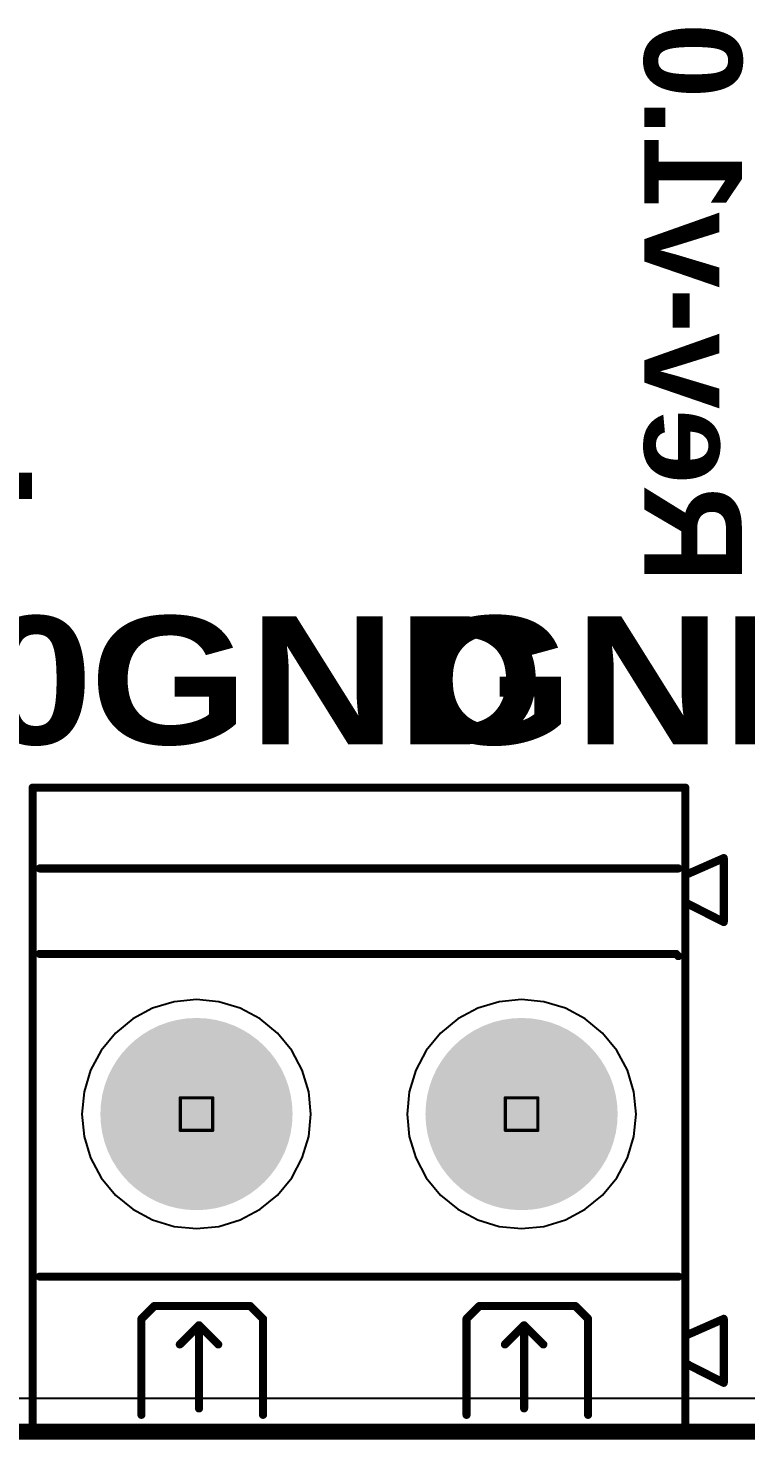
# Model space of a CAD drawing. Header units: inches. Extents: x 0 to 198, y 0 to 199.
# Drawn here: x 5.407 to 5.848, y -0.005 to 0.863 of the extents above; entities that cross this region are included whole.
import ezdxf

# ---------------------------------------------------------------- set-up
doc = ezdxf.new("R2010")
doc.units = ezdxf.units.IN
doc.header["$MEASUREMENT"] = 0
for name, color, linetype in [('Board Outline', 216, 'Continuous'), ('Bottom Layer', 5, 'Continuous'), ('Bottom Overlay', 54, 'Continuous'), ('Bottom Solder', 6, 'Continuous'), ('Drill Drawing', 1, 'Continuous'), ('Layer 1', 16, 'Continuous'), ('Layer 2', 76, 'Continuous'), ('Multi-Layer', 9, 'Continuous'), ('Pad Holes', 156, 'Continuous'), ('Top Layer', 1, 'Continuous'), ('Top Overlay', 2, 'Continuous'), ('Top Solder', 216, 'Continuous')]:
    doc.layers.add(name, color=color, linetype=linetype)
doc.styles.add('Arial Black_Bold', font='', dxfattribs={"height": 0.2})
doc.styles.add('Arial_Bold', font='', dxfattribs={"height": 0.2})
doc.styles.get('Arial Black_Bold').set_extended_font_data('Arial Black', bold=True)
doc.styles.get('Arial_Bold').set_extended_font_data('Arial', bold=True)

# ---------------------------------------------------------------- blocks, each defined once
blk = doc.blocks.new('DB128L_5_08_2P_GN_S_221')
at = {"layer": 'Bottom Layer'}
h = blk.add_hatch(color=5, dxfattribs=at)
edge = h.paths.add_edge_path()
edge.add_arc((-0.1, 0), 0.05512, 0, 360)
h = blk.add_hatch(color=5, dxfattribs=at)
edge = h.paths.add_edge_path()
edge.add_arc((0.1, 0), 0.05512, 0, 360)
at = {"layer": 'Bottom Solder'}
h = blk.add_hatch(color=6, dxfattribs=at)
edge = h.paths.add_edge_path()
edge.add_arc((-0.1, 0), 0.05912, 0, 360)
h = blk.add_hatch(color=6, dxfattribs=at)
edge = h.paths.add_edge_path()
edge.add_arc((0.1, 0), 0.05912, 0, 360)
at = {"layer": 'Layer 1'}
h = blk.add_hatch(color=16, dxfattribs=at)
edge = h.paths.add_edge_path()
edge.add_arc((-0.1, 0), 0.05512, 0, 360)
h = blk.add_hatch(color=16, dxfattribs=at)
edge = h.paths.add_edge_path()
edge.add_arc((0.1, 0), 0.05512, 0, 360)
at = {"layer": 'Layer 2'}
h = blk.add_hatch(color=76, dxfattribs=at)
edge = h.paths.add_edge_path()
edge.add_arc((-0.1, 0), 0.05512, 0, 360)
h = blk.add_hatch(color=76, dxfattribs=at)
edge = h.paths.add_edge_path()
edge.add_arc((0.1, 0), 0.05512, 0, 360)
at = {"layer": 'Multi-Layer'}
h = blk.add_hatch(color=9, dxfattribs=at)
edge = h.paths.add_edge_path()
edge.add_arc((-0.1, 0), 0.05512, 0, 360)
h = blk.add_hatch(color=9, dxfattribs=at)
edge = h.paths.add_edge_path()
edge.add_arc((0.1, 0), 0.05512, 0, 360)
at = {"layer": 'Pad Holes'}
h = blk.add_hatch(color=7, dxfattribs=at)
edge = h.paths.add_edge_path()
edge.add_arc((-0.1, 0), 0.0315, 0, 360)
h = blk.add_hatch(color=7, dxfattribs=at)
edge = h.paths.add_edge_path()
edge.add_arc((0.1, 0), 0.0315, 0, 360)
at = {"layer": 'Top Layer'}
h = blk.add_hatch(color=1, dxfattribs=at)
edge = h.paths.add_edge_path()
edge.add_arc((-0.1, 0), 0.05512, 0, 360)
h = blk.add_hatch(color=1, dxfattribs=at)
edge = h.paths.add_edge_path()
edge.add_arc((0.1, 0), 0.05512, 0, 360)
at = {"layer": 'Top Solder'}
h = blk.add_hatch(color=216, dxfattribs=at)
edge = h.paths.add_edge_path()
edge.add_arc((-0.1, 0), 0.05912, 0, 360)
h = blk.add_hatch(color=216, dxfattribs=at)
edge = h.paths.add_edge_path()
edge.add_arc((0.1, 0), 0.05912, 0, 360)
at = {"layer": 'Top Overlay'}
for points in [[(-0.20079, 0.19485, 0.005, 0.005, 0), (-0.20079, -0.20079, 0.005, 0.005, 0)], [(0.20079, 0.19485, 0.005, 0.005, 0), (-0.20079, 0.19485, 0.005, 0.005, 0)], [(0.20079, 0.19485, 0.005, 0.005, 0), (0.20079, -0.20079, 0.005, 0.005, 0)], [(-0.14094, 0.18504, 0.005, 0.005, 0), (-0.14094, 0.12598, 0.005, 0.005, 0)], [(-0.10157, 0.1811, 0.005, 0.005, 0), (-0.10157, 0.12992, 0.005, 0.005, 0)], [(-0.06614, 0.18504, 0.005, 0.005, 0), (-0.06614, 0.12598, 0.005, 0.005, 0)], [(0.05906, 0.18504, 0.005, 0.005, 0), (0.05906, 0.12598, 0.005, 0.005, 0)], [(0.09843, 0.1811, 0.005, 0.005, 0), (0.09843, 0.12992, 0.005, 0.005, 0)], [(0.13386, 0.18504, 0.005, 0.005, 0), (0.13386, 0.12598, 0.005, 0.005, 0)], [(-0.20079, 0.15332, 0.005, 0.005, 0), (-0.22441, 0.16535, 0.005, 0.005, 0)], [(-0.22441, 0.16535, 0.005, 0.005, 0), (-0.22441, 0.12598, 0.005, 0.005, 0)], [(-0.10157, 0.12992, 0.005, 0.005, 0), (-0.11339, 0.14173, 0.005, 0.005, 0)], [(-0.08976, 0.14173, 0.005, 0.005, 0), (-0.10157, 0.12992, 0.005, 0.005, 0)], [(0.09843, 0.12992, 0.005, 0.005, 0), (0.08661, 0.14173, 0.005, 0.005, 0)], [(0.11024, 0.14173, 0.005, 0.005, 0), (0.09843, 0.12992, 0.005, 0.005, 0)], [(-0.20079, 0.13638, 0.005, 0.005, 0), (-0.22441, 0.12598, 0.005, 0.005, 0)], [(-0.13307, 0.11811, 0.005, 0.005, 0), (-0.14094, 0.12598, 0.005, 0.005, 0)], [(-0.06614, 0.12598, 0.005, 0.005, 0), (-0.07402, 0.11811, 0.005, 0.005, 0)], [(0.06693, 0.11811, 0.005, 0.005, 0), (0.05906, 0.12598, 0.005, 0.005, 0)], [(0.13386, 0.12598, 0.005, 0.005, 0), (0.12598, 0.11811, 0.005, 0.005, 0)], [(-0.12913, 0.11811, 0.005, 0.005, 0), (-0.13307, 0.11811, 0.005, 0.005, 0)], [(-0.07402, 0.11811, 0.005, 0.005, 0), (-0.12913, 0.11811, 0.005, 0.005, 0)], [(0.07087, 0.11811, 0.005, 0.005, 0), (0.06693, 0.11811, 0.005, 0.005, 0)], [(0.12598, 0.11811, 0.005, 0.005, 0), (0.07087, 0.11811, 0.005, 0.005, 0)], [(0.19646, 0.1, 0.005, 0.005, 0), (-0.19646, 0.1, 0.005, 0.005, 0)], [(-0.19512, -0.09853, 0.005, 0.005, 0), (-0.19646, -0.09719, 0.005, 0.005, 0)], [(0.19646, -0.09853, 0.005, 0.005, 0), (-0.19512, -0.09853, 0.005, 0.005, 0)], [(-0.20079, -0.13015, 0.005, 0.005, 0), (-0.22441, -0.11811, 0.005, 0.005, 0)], [(-0.22441, -0.11811, 0.005, 0.005, 0), (-0.22441, -0.15748, 0.005, 0.005, 0)], [(-0.20079, -0.14708, 0.005, 0.005, 0), (-0.22441, -0.15748, 0.005, 0.005, 0)], [(0.19646, -0.15111, 0.005, 0.005, 0), (-0.19646, -0.15111, 0.005, 0.005, 0)], [(0.02352, -0.15111, 0.005, 0.005, 0), (0.01862, -0.15111, 0.005, 0.005, 0)], [(0.20079, -0.20079, 0.005, 0.005, 0), (-0.20079, -0.20079, 0.005, 0.005, 0)]]:
    blk.add_lwpolyline(points, format="xyseb", dxfattribs=at)
for points in [[(-0.20204, 0.19485, 0.0025, 0.0025, 1), (-0.19954, 0.19485, 0.0025, 0.0025, 1)], [(-0.20204, 0.19485, 0.0025, 0.0025, 1), (-0.19954, 0.19485, 0.0025, 0.0025, 1)], [(0.19954, 0.19485, 0.0025, 0.0025, 1), (0.20204, 0.19485, 0.0025, 0.0025, 1)], [(0.19954, 0.19485, 0.0025, 0.0025, 1), (0.20204, 0.19485, 0.0025, 0.0025, 1)], [(-0.14219, 0.18504, 0.0025, 0.0025, 1), (-0.13969, 0.18504, 0.0025, 0.0025, 1)], [(-0.10282, 0.1811, 0.0025, 0.0025, 1), (-0.10032, 0.1811, 0.0025, 0.0025, 1)], [(-0.06739, 0.18504, 0.0025, 0.0025, 1), (-0.06489, 0.18504, 0.0025, 0.0025, 1)], [(0.05781, 0.18504, 0.0025, 0.0025, 1), (0.06031, 0.18504, 0.0025, 0.0025, 1)], [(0.09718, 0.1811, 0.0025, 0.0025, 1), (0.09968, 0.1811, 0.0025, 0.0025, 1)], [(0.13261, 0.18504, 0.0025, 0.0025, 1), (0.13511, 0.18504, 0.0025, 0.0025, 1)], [(-0.22566, 0.16535, 0.0025, 0.0025, 1), (-0.22316, 0.16535, 0.0025, 0.0025, 1)], [(-0.22566, 0.16535, 0.0025, 0.0025, 1), (-0.22316, 0.16535, 0.0025, 0.0025, 1)], [(-0.20204, 0.15332, 0.0025, 0.0025, 1), (-0.19954, 0.15332, 0.0025, 0.0025, 1)], [(-0.11464, 0.14173, 0.0025, 0.0025, 1), (-0.11214, 0.14173, 0.0025, 0.0025, 1)], [(-0.09101, 0.14173, 0.0025, 0.0025, 1), (-0.08851, 0.14173, 0.0025, 0.0025, 1)], [(0.08536, 0.14173, 0.0025, 0.0025, 1), (0.08786, 0.14173, 0.0025, 0.0025, 1)], [(0.10899, 0.14173, 0.0025, 0.0025, 1), (0.11149, 0.14173, 0.0025, 0.0025, 1)], [(-0.20204, 0.13638, 0.0025, 0.0025, 1), (-0.19954, 0.13638, 0.0025, 0.0025, 1)], [(-0.10282, 0.12992, 0.0025, 0.0025, 1), (-0.10032, 0.12992, 0.0025, 0.0025, 1)], [(-0.10282, 0.12992, 0.0025, 0.0025, 1), (-0.10032, 0.12992, 0.0025, 0.0025, 1)], [(-0.10282, 0.12992, 0.0025, 0.0025, 1), (-0.10032, 0.12992, 0.0025, 0.0025, 1)], [(0.09718, 0.12992, 0.0025, 0.0025, 1), (0.09968, 0.12992, 0.0025, 0.0025, 1)], [(0.09718, 0.12992, 0.0025, 0.0025, 1), (0.09968, 0.12992, 0.0025, 0.0025, 1)], [(0.09718, 0.12992, 0.0025, 0.0025, 1), (0.09968, 0.12992, 0.0025, 0.0025, 1)], [(-0.22566, 0.12598, 0.0025, 0.0025, 1), (-0.22316, 0.12598, 0.0025, 0.0025, 1)], [(-0.22566, 0.12598, 0.0025, 0.0025, 1), (-0.22316, 0.12598, 0.0025, 0.0025, 1)], [(-0.14219, 0.12598, 0.0025, 0.0025, 1), (-0.13969, 0.12598, 0.0025, 0.0025, 1)], [(-0.14219, 0.12598, 0.0025, 0.0025, 1), (-0.13969, 0.12598, 0.0025, 0.0025, 1)], [(-0.06739, 0.12598, 0.0025, 0.0025, 1), (-0.06489, 0.12598, 0.0025, 0.0025, 1)], [(-0.06739, 0.12598, 0.0025, 0.0025, 1), (-0.06489, 0.12598, 0.0025, 0.0025, 1)], [(0.05781, 0.12598, 0.0025, 0.0025, 1), (0.06031, 0.12598, 0.0025, 0.0025, 1)], [(0.05781, 0.12598, 0.0025, 0.0025, 1), (0.06031, 0.12598, 0.0025, 0.0025, 1)], [(0.13261, 0.12598, 0.0025, 0.0025, 1), (0.13511, 0.12598, 0.0025, 0.0025, 1)], [(0.13261, 0.12598, 0.0025, 0.0025, 1), (0.13511, 0.12598, 0.0025, 0.0025, 1)], [(-0.13432, 0.11811, 0.0025, 0.0025, 1), (-0.13182, 0.11811, 0.0025, 0.0025, 1)], [(-0.13432, 0.11811, 0.0025, 0.0025, 1), (-0.13182, 0.11811, 0.0025, 0.0025, 1)], [(-0.13038, 0.11811, 0.0025, 0.0025, 1), (-0.12788, 0.11811, 0.0025, 0.0025, 1)], [(-0.13038, 0.11811, 0.0025, 0.0025, 1), (-0.12788, 0.11811, 0.0025, 0.0025, 1)], [(-0.07527, 0.11811, 0.0025, 0.0025, 1), (-0.07277, 0.11811, 0.0025, 0.0025, 1)], [(-0.07527, 0.11811, 0.0025, 0.0025, 1), (-0.07277, 0.11811, 0.0025, 0.0025, 1)], [(0.06568, 0.11811, 0.0025, 0.0025, 1), (0.06818, 0.11811, 0.0025, 0.0025, 1)], [(0.06568, 0.11811, 0.0025, 0.0025, 1), (0.06818, 0.11811, 0.0025, 0.0025, 1)], [(0.06962, 0.11811, 0.0025, 0.0025, 1), (0.07212, 0.11811, 0.0025, 0.0025, 1)], [(0.06962, 0.11811, 0.0025, 0.0025, 1), (0.07212, 0.11811, 0.0025, 0.0025, 1)], [(0.12473, 0.11811, 0.0025, 0.0025, 1), (0.12723, 0.11811, 0.0025, 0.0025, 1)], [(0.12473, 0.11811, 0.0025, 0.0025, 1), (0.12723, 0.11811, 0.0025, 0.0025, 1)], [(-0.19771, 0.1, 0.0025, 0.0025, 1), (-0.19521, 0.1, 0.0025, 0.0025, 1)], [(0.19521, 0.1, 0.0025, 0.0025, 1), (0.19771, 0.1, 0.0025, 0.0025, 1)], [(-0.19771, -0.09719, 0.0025, 0.0025, 1), (-0.19521, -0.09719, 0.0025, 0.0025, 1)], [(-0.19637, -0.09853, 0.0025, 0.0025, 1), (-0.19387, -0.09853, 0.0025, 0.0025, 1)], [(-0.19637, -0.09853, 0.0025, 0.0025, 1), (-0.19387, -0.09853, 0.0025, 0.0025, 1)], [(0.19521, -0.09853, 0.0025, 0.0025, 1), (0.19771, -0.09853, 0.0025, 0.0025, 1)], [(-0.22566, -0.11811, 0.0025, 0.0025, 1), (-0.22316, -0.11811, 0.0025, 0.0025, 1)], [(-0.22566, -0.11811, 0.0025, 0.0025, 1), (-0.22316, -0.11811, 0.0025, 0.0025, 1)], [(-0.20204, -0.13015, 0.0025, 0.0025, 1), (-0.19954, -0.13015, 0.0025, 0.0025, 1)], [(-0.20204, -0.14708, 0.0025, 0.0025, 1), (-0.19954, -0.14708, 0.0025, 0.0025, 1)], [(-0.22566, -0.15748, 0.0025, 0.0025, 1), (-0.22316, -0.15748, 0.0025, 0.0025, 1)], [(-0.22566, -0.15748, 0.0025, 0.0025, 1), (-0.22316, -0.15748, 0.0025, 0.0025, 1)], [(-0.19771, -0.15111, 0.0025, 0.0025, 1), (-0.19521, -0.15111, 0.0025, 0.0025, 1)], [(0.01737, -0.15111, 0.0025, 0.0025, 1), (0.01987, -0.15111, 0.0025, 0.0025, 1)], [(0.02227, -0.15111, 0.0025, 0.0025, 1), (0.02477, -0.15111, 0.0025, 0.0025, 1)], [(0.19521, -0.15111, 0.0025, 0.0025, 1), (0.19771, -0.15111, 0.0025, 0.0025, 1)], [(-0.20204, -0.20079, 0.0025, 0.0025, 1), (-0.19954, -0.20079, 0.0025, 0.0025, 1)], [(-0.20204, -0.20079, 0.0025, 0.0025, 1), (-0.19954, -0.20079, 0.0025, 0.0025, 1)], [(0.19954, -0.20079, 0.0025, 0.0025, 1), (0.20204, -0.20079, 0.0025, 0.0025, 1)], [(0.19954, -0.20079, 0.0025, 0.0025, 1), (0.20204, -0.20079, 0.0025, 0.0025, 1)]]:
    blk.add_lwpolyline(points, format="xyseb", close=True, dxfattribs=at)

msp = doc.modelspace()

# ---------------------------------------------------------------- linework, layer by layer
at = {"layer": 'Board Outline'}
msp.add_lwpolyline([(0, 0, 0.01, 0.01, 0), (6.29921, 0, 0.01, 0.01, 0)], format="xyseb", dxfattribs=at)
at = {"layer": 'Bottom Layer'}
msp.add_line((5.96167, 0.02039), (4.135, 0.02039), dxfattribs=at)
at = {"layer": 'Drill Drawing'}
for points in [[(5.50017, 0.20538, 0.002, 0.002, 0), (5.52017, 0.20538, 0.002, 0.002, 0)], [(5.50017, 0.18538, 0.002, 0.002, 0), (5.50017, 0.20538, 0.002, 0.002, 0)], [(5.52017, 0.18538, 0.002, 0.002, 0), (5.52017, 0.20538, 0.002, 0.002, 0)], [(5.70017, 0.20538, 0.002, 0.002, 0), (5.72017, 0.20538, 0.002, 0.002, 0)], [(5.70017, 0.18538, 0.002, 0.002, 0), (5.70017, 0.20538, 0.002, 0.002, 0)], [(5.72017, 0.18538, 0.002, 0.002, 0), (5.72017, 0.20538, 0.002, 0.002, 0)], [(5.50017, 0.18538, 0.002, 0.002, 0), (5.52017, 0.18538, 0.002, 0.002, 0)], [(5.70017, 0.18538, 0.002, 0.002, 0), (5.72017, 0.18538, 0.002, 0.002, 0)]]:
    msp.add_lwpolyline(points, format="xyseb", dxfattribs=at)
for points in [[(5.49967, 0.20538, 0.001, 0.001, 1), (5.50067, 0.20538, 0.001, 0.001, 1)], [(5.49967, 0.20538, 0.001, 0.001, 1), (5.50067, 0.20538, 0.001, 0.001, 1)], [(5.51967, 0.20538, 0.001, 0.001, 1), (5.52067, 0.20538, 0.001, 0.001, 1)], [(5.51967, 0.20538, 0.001, 0.001, 1), (5.52067, 0.20538, 0.001, 0.001, 1)], [(5.69967, 0.20538, 0.001, 0.001, 1), (5.70067, 0.20538, 0.001, 0.001, 1)], [(5.69967, 0.20538, 0.001, 0.001, 1), (5.70067, 0.20538, 0.001, 0.001, 1)], [(5.71967, 0.20538, 0.001, 0.001, 1), (5.72067, 0.20538, 0.001, 0.001, 1)], [(5.71967, 0.20538, 0.001, 0.001, 1), (5.72067, 0.20538, 0.001, 0.001, 1)], [(5.49967, 0.18538, 0.001, 0.001, 1), (5.50067, 0.18538, 0.001, 0.001, 1)], [(5.49967, 0.18538, 0.001, 0.001, 1), (5.50067, 0.18538, 0.001, 0.001, 1)], [(5.51967, 0.18538, 0.001, 0.001, 1), (5.52067, 0.18538, 0.001, 0.001, 1)], [(5.51967, 0.18538, 0.001, 0.001, 1), (5.52067, 0.18538, 0.001, 0.001, 1)], [(5.69967, 0.18538, 0.001, 0.001, 1), (5.70067, 0.18538, 0.001, 0.001, 1)], [(5.69967, 0.18538, 0.001, 0.001, 1), (5.70067, 0.18538, 0.001, 0.001, 1)], [(5.71967, 0.18538, 0.001, 0.001, 1), (5.72067, 0.18538, 0.001, 0.001, 1)], [(5.71967, 0.18538, 0.001, 0.001, 1), (5.72067, 0.18538, 0.001, 0.001, 1)]]:
    msp.add_lwpolyline(points, format="xyseb", close=True, dxfattribs=at)
at = {"layer": 'Layer 1'}
msp.add_line((5.96167, 0.02039), (4.135, 0.02039), dxfattribs=at)
at = {"layer": 'Layer 2'}
for p, q in [((5.49642, 0.26448), (5.4832, 0.26047)), ((5.51017, 0.26584), (5.49642, 0.26448)), ((5.52391, 0.26448), (5.51017, 0.26584)), ((5.53713, 0.26047), (5.52391, 0.26448)), ((5.69642, 0.26448), (5.6832, 0.26047)), ((5.71017, 0.26584), (5.69642, 0.26448)), ((5.72391, 0.26448), (5.71017, 0.26584)), ((5.73713, 0.26047), (5.72391, 0.26448)), ((5.47102, 0.25396), (5.46035, 0.2452)), ((5.4832, 0.26047), (5.47102, 0.25396)), ((5.54931, 0.25396), (5.53713, 0.26047)), ((5.55999, 0.2452), (5.54931, 0.25396)), ((5.67102, 0.25396), (5.66035, 0.2452)), ((5.6832, 0.26047), (5.67102, 0.25396)), ((5.74931, 0.25396), (5.73713, 0.26047)), ((5.75999, 0.2452), (5.74931, 0.25396)), ((5.46035, 0.2452), (5.45158, 0.23452)), ((5.56875, 0.23452), (5.55999, 0.2452)), ((5.66035, 0.2452), (5.65158, 0.23452)), ((5.76875, 0.23452), (5.75999, 0.2452)), ((5.45158, 0.23452), (5.44507, 0.22234)), ((5.57526, 0.22234), (5.56875, 0.23452)), ((5.65158, 0.23452), (5.64507, 0.22234)), ((5.77526, 0.22234), (5.76875, 0.23452)), ((5.44507, 0.22234), (5.44106, 0.20912)), ((5.57927, 0.20912), (5.57526, 0.22234)), ((5.64507, 0.22234), (5.64106, 0.20912)), ((5.77927, 0.20912), (5.77526, 0.22234)), ((5.44106, 0.20912), (5.43971, 0.19538)), ((5.58063, 0.19538), (5.57927, 0.20912)), ((5.64106, 0.20912), (5.63971, 0.19538)), ((5.78062, 0.19538), (5.77927, 0.20912)), ((5.43971, 0.19538), (5.44106, 0.18163)), ((5.57927, 0.18163), (5.58063, 0.19538)), ((5.63971, 0.19538), (5.64106, 0.18163)), ((5.77927, 0.18163), (5.78062, 0.19538)), ((5.44106, 0.18163), (5.44507, 0.16842)), ((5.57526, 0.16842), (5.57927, 0.18163)), ((5.64106, 0.18163), (5.64507, 0.16842)), ((5.77526, 0.16842), (5.77927, 0.18163)), ((5.44507, 0.16842), (5.45158, 0.15623)), ((5.56875, 0.15623), (5.57526, 0.16842)), ((5.64507, 0.16842), (5.65158, 0.15623)), ((5.76875, 0.15623), (5.77526, 0.16842)), ((5.45158, 0.15623), (5.46035, 0.14556)), ((5.55999, 0.14556), (5.56875, 0.15623)), ((5.65158, 0.15623), (5.66035, 0.14556)), ((5.75999, 0.14556), (5.76875, 0.15623)), ((5.46035, 0.14556), (5.47102, 0.13679)), ((5.54931, 0.13679), (5.55999, 0.14556)), ((5.66035, 0.14556), (5.67102, 0.13679)), ((5.74931, 0.13679), (5.75999, 0.14556)), ((5.47102, 0.13679), (5.4832, 0.13028)), ((5.4832, 0.13028), (5.49642, 0.12627)), ((5.52391, 0.12627), (5.53713, 0.13028)), ((5.53713, 0.13028), (5.54931, 0.13679)), ((5.67102, 0.13679), (5.6832, 0.13028)), ((5.6832, 0.13028), (5.69642, 0.12627)), ((5.72391, 0.12627), (5.73713, 0.13028)), ((5.73713, 0.13028), (5.74931, 0.13679)), ((5.49642, 0.12627), (5.51017, 0.12492)), ((5.51017, 0.12492), (5.52391, 0.12627)), ((5.69642, 0.12627), (5.71017, 0.12492)), ((5.71017, 0.12492), (5.72391, 0.12627)), ((5.96167, 0.02039), (4.135, 0.02039))]:
    msp.add_line(p, q, dxfattribs=at)
at = {"layer": 'Top Layer'}
msp.add_line((5.96167, 0.02039), (4.135, 0.02039), dxfattribs=at)

# ---------------------------------------------------------------- block references
at = {"rotation": 180}
msp.add_blockref('DB128L_5_08_2P_GN_S_221', (5.61017, 0.19538), dxfattribs=at)

# ---------------------------------------------------------------- texts
at = {"layer": 'Bottom Overlay', "style": 'Arial_Bold', "text_generation_flag": 2}
msp.add_text('Rev-v1.0', height=0.06, rotation=270, dxfattribs=at).set_placement((5.78572, 0.52208))
at = {"layer": 'Top Overlay', "style": 'Arial Black_Bold'}
for s, height, p in [('DC POWER OUT', 0.1, (4.14934, 0.48994)), ('5V0', 0.07874, (5.2226, 0.42291)), ('GND', 0.07874, (5.44441, 0.42291)), ('GND', 0.07874, (5.64441, 0.42291))]:
    msp.add_text(s, height=height, rotation=360, dxfattribs=at).set_placement(p)

doc.saveas('drawing.dxf')
